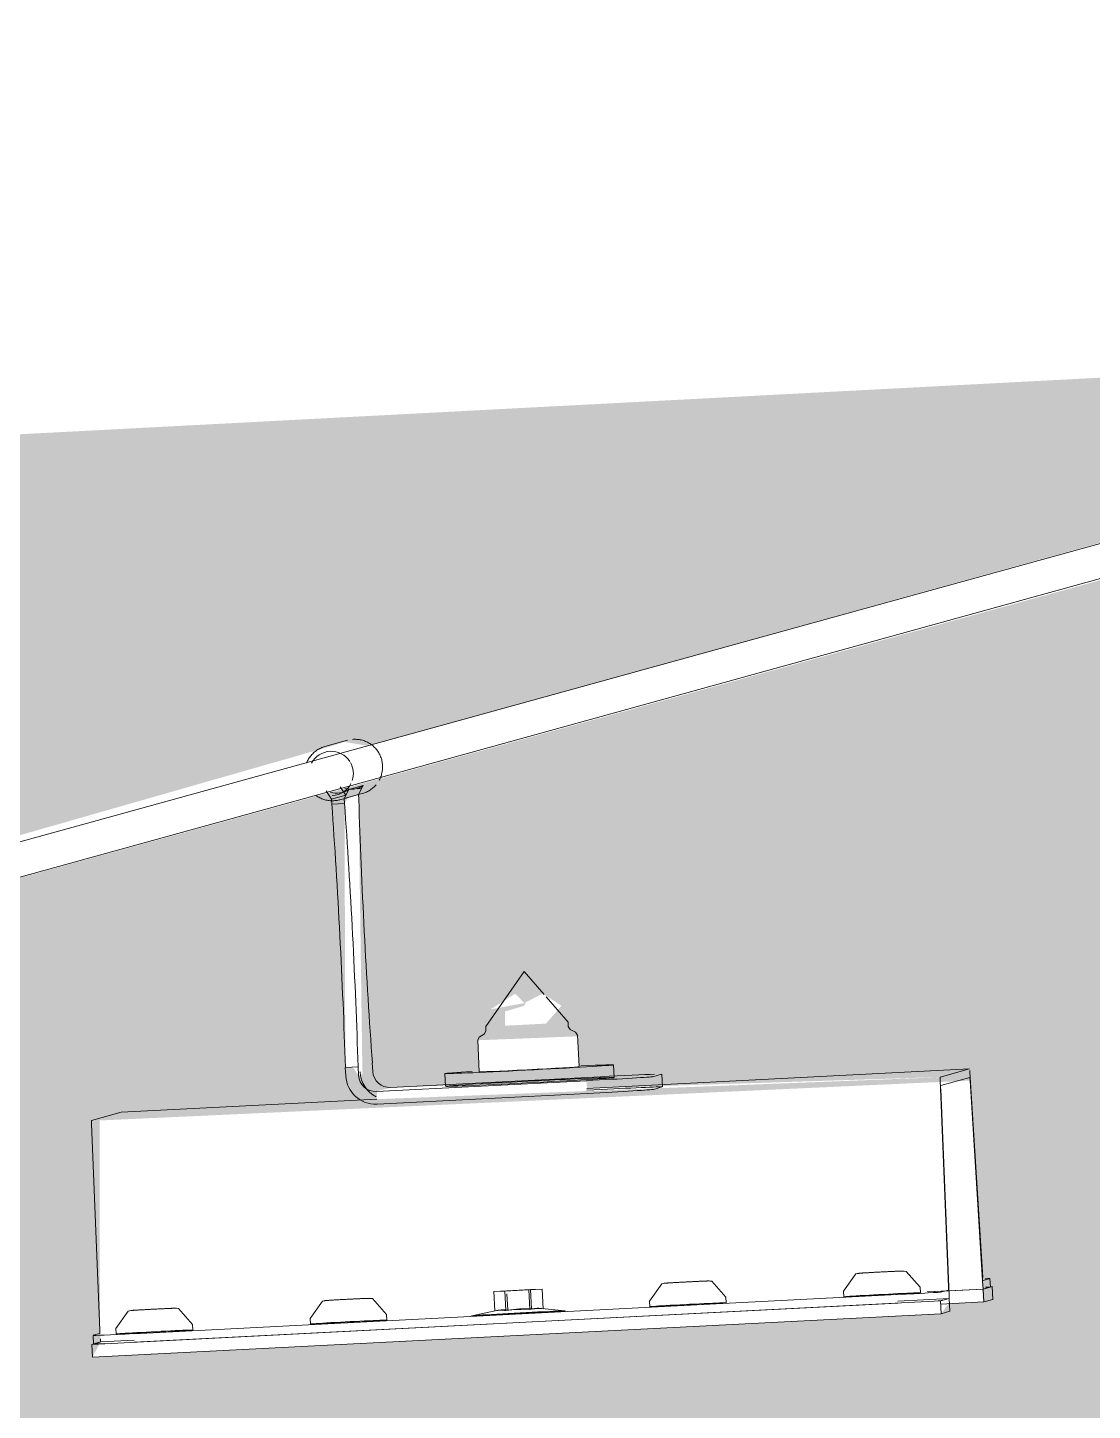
# Model space of a CAD drawing. Header units: millimetres. Extents: x 4237772 to 4686020, y -673 to 29459.
# Drawn here: x 4295633.2 to 4295883.5, y 11027.4 to 11352.6 of the extents above; entities that cross this region are included whole.
import ezdxf

# ---------------------------------------------------------------- set-up
doc = ezdxf.new("R2010")
doc.units = ezdxf.units.MM
for name, color, linetype, lineweight in [('A-ROOF-PATT', 132, 'Continuous', 5), ('A-WALL-PATT', 111, 'Continuous', 5), ('Q-SPCQ', 91, 'Continuous', 5)]:
    doc.layers.add(name, color=color, linetype=linetype, lineweight=lineweight)

# ---------------------------------------------------------------- blocks, each defined once
blk = doc.blocks.new('Static Line_Sayfa_Metal Deck_Pan Mount - Up to 15 _ pitch - Max 2 Users-1848369-SECTION - GRIDS C4-C5')
at = {"layer": 'Q-SPCQ'}
for p, q in [((4295948.37, 11248.74), (4293287.07, 10513.51)), ((4293289.2, 10505.8), (4295950.5, 11241.03)), ((4295708.39, 11185.04), (4295703.07, 11183.57)), ((4295709.79, 11185.26), (4295709.53, 11185.24)), ((4295703.32, 11173.17), (4295704.61, 11171.18)), ((4295707.97, 11172.1), (4295706.68, 11174.1)), ((4295707.61, 11171.33), (4295708.69, 11173.45)), ((4295708.69, 11173.45), (4295712.04, 11174.37)), ((4295712.04, 11174.37), (4295710.96, 11172.26)), ((4295704.61, 11171.18), (4295707.97, 11172.1)), ((4295704.61, 11171.18), (4295704.67, 11170.01)), ((4295704.67, 11170.01), (4295707.67, 11170.16)), ((4295706.53, 11171.04), (4295711.85, 11172.51)), ((4295707.61, 11171.33), (4295710.96, 11172.26)), ((4295707.67, 11170.16), (4295707.61, 11171.33)), ((4295710.96, 11172.26), (4295711.02, 11171.09)), ((4295740.87, 11117.75), (4295749.92, 11130.64)), ((4295754.62, 11125.23), (4295749.92, 11130.64)), ((4295760.25, 11118.74), (4295755.1, 11124.68)), ((4295760.3, 11117.72), (4295760.25, 11118.74)), ((4295738.99, 11114.48), (4295739.37, 11115.22)), ((4295740.55, 11115.99), (4295739.37, 11115.22)), ((4295740.93, 11116.72), (4295740.55, 11115.99)), ((4295740.87, 11117.75), (4295740.93, 11116.72)), ((4295760.3, 11117.72), (4295760.75, 11117.03)), ((4295762.01, 11116.39), (4295760.75, 11117.03)), ((4295762.46, 11115.69), (4295762.01, 11116.39)), ((4295762.84, 11108.28), (4295762.46, 11115.69)), ((4295738.99, 11114.48), (4295739.37, 11107.07)), ((4295710.86, 11108.24), (4295707.86, 11108.09)), ((4295707.86, 11108.09), (4295707.97, 11106.09)), ((4295710.96, 11106.25), (4295710.86, 11108.24)), ((4295714.21, 11109.17), (4295714.32, 11107.17)), ((4295771.11, 11105.7), (4295770.95, 11108.7)), ((4295764.55, 11104.98), (4295715.16, 11102.46)), ((4295718.51, 11103.38), (4295767.9, 11105.91)), ((4295731.26, 11106.65), (4295731.41, 11103.66)), ((4295854.67, 11107.75), (4295764.64, 11103.14)), ((4295780.14, 11105.92), (4295782.24, 11106.5)), ((4295782.41, 11103.51), (4295782.25, 11106.51)), ((4295854.67, 11107.75), (4295847.72, 11105.83)), ((4295847.72, 11105.07), (4295849.69, 11056.49)), ((4295847.89, 11103.85), (4295854.71, 11105.73)), ((4295857.77, 11058.72), (4295854.75, 11107.01)), ((4295854.79, 11105), (4295857.81, 11056.71)), ((4295715.31, 11099.46), (4295764.7, 11101.99)), ((4295768.06, 11102.91), (4295764.66, 11102.74)), ((4295780.3, 11102.93), (4295782.4, 11103.51)), ((4295849.86, 11054.51), (4295847.88, 11103.09)), ((4295715.25, 11100.62), (4295655.11, 11097.54)), ((4295648.16, 11095.62), (4295655.11, 11097.54)), ((4295650.13, 11046.28), (4295648.16, 11094.86)), ((4295751.01, 11055.77), (4295754.11, 11055.97)), ((4295754.11, 11055.97), (4295751.42, 11055.88)), ((4295754.11, 11055.97), (4295754.35, 11051.36)), ((4295843.08, 11055.09), (4295843.01, 11056.4)), ((4295844.89, 11055.3), (4295857.89, 11055.97)), ((4295859.43, 11058.42), (4295857.85, 11057.98)), ((4295859.95, 11056.54), (4295857.85, 11055.96)), ((4295857.89, 11055.97), (4295859.53, 11056.42)), ((4295859.54, 11056.43), (4295859.44, 11058.43)), ((4295860.1, 11053.54), (4295859.95, 11056.54)), ((4295648.23, 11042.97), (4295847.79, 11053.18)), ((4295658.11, 11045.48), (4295837.71, 11054.67)), ((4295745.81, 11055.59), (4295742.82, 11055.39)), ((4295742.82, 11055.39), (4295745.4, 11055.48)), ((4295743.05, 11050.85), (4295742.82, 11055.39)), ((4295745.4, 11055.48), (4295751.01, 11055.77)), ((4295745.4, 11055.48), (4295745.64, 11050.92)), ((4295751.42, 11055.88), (4295745.81, 11055.59)), ((4295745.84, 11054.85), (4295746.04, 11051.03)), ((4295751.01, 11055.77), (4295751.25, 11051.19)), ((4295751.42, 11055.88), (4295751.65, 11051.3)), ((4295779.39, 11053.14), (4295779.46, 11051.83)), ((4295797.44, 11052.75), (4295797.37, 11054.07)), ((4295825.03, 11055.47), (4295825.1, 11054.16)), ((4295849.89, 11053.76), (4295837.79, 11053.14)), ((4295857.85, 11055.96), (4295844.7, 11055.29)), ((4295849.89, 11053.76), (4295847.79, 11053.18)), ((4295847.79, 11053.18), (4295847.95, 11050.18)), ((4295847.83, 11052.44), (4295858.01, 11052.96)), ((4295849.69, 11055.73), (4295848.11, 11055.29)), ((4295848.21, 11053.3), (4295849.85, 11053.75)), ((4295850.04, 11050.76), (4295849.89, 11053.76)), ((4295857.85, 11055.96), (4295858.01, 11052.96)), ((4295858.01, 11052.96), (4295860.1, 11053.54)), ((4295648.39, 11039.98), (4295847.95, 11050.18)), ((4295658.21, 11043.48), (4295837.81, 11052.67)), ((4295717.61, 11048.67), (4295717.55, 11049.98)), ((4295743.1, 11050.86), (4295737.57, 11049.69)), ((4295746.09, 11050.17), (4295743.1, 11049.97)), ((4295743.1, 11049.97), (4295745.68, 11050.06)), ((4295745.68, 11050.06), (4295751.29, 11050.34)), ((4295751.7, 11050.45), (4295746.09, 11050.17)), ((4295751.29, 11050.34), (4295754.39, 11050.55)), ((4295754.39, 11050.55), (4295751.7, 11050.45)), ((4295759.5, 11050.82), (4295754.05, 11051.4)), ((4295847.95, 11050.18), (4295850.04, 11050.76)), ((4295653.93, 11046.72), (4295654, 11045.41)), ((4295671.98, 11046.34), (4295671.91, 11047.65)), ((4295699.57, 11049.06), (4295699.64, 11047.74)), ((4295648.23, 11042.97), (4295650.33, 11043.55)), ((4295648.39, 11039.98), (4295648.23, 11042.97)), ((4295648.54, 11045.08), (4295648.64, 11043.08)), ((4295648.55, 11045.09), (4295650.13, 11045.52)), ((4295650.3, 11043.54), (4295648.65, 11043.09)), ((4295658.19, 11043.95), (4295650.33, 11043.55))]:
    blk.add_line(p, q, dxfattribs=at)
at = {"layer": 'Q-SPCQ', "flags": 128}
for points in [[(4295703.07, 11183.57), (4295702.82, 11183.49), (4295702.58, 11183.41), (4295702.33, 11183.31), (4295702.09, 11183.21), (4295701.86, 11183.1), (4295701.63, 11182.97), (4295701.4, 11182.84), (4295701.18, 11182.7), (4295700.97, 11182.55), (4295700.76, 11182.4), (4295700.56, 11182.23), (4295700.37, 11182.06), (4295700.18, 11181.88), (4295700, 11181.69), (4295699.83, 11181.49), (4295699.67, 11181.29), (4295699.51, 11181.08), (4295699.36, 11180.87), (4295699.23, 11180.65), (4295699.1, 11180.42), (4295698.98, 11180.19), (4295698.87, 11179.95), (4295698.76, 11179.72)], [(4295715.82, 11175.65), (4295715.94, 11175.88), (4295716.06, 11176.12), (4295716.16, 11176.36), (4295716.25, 11176.6), (4295716.33, 11176.85), (4295716.4, 11177.1), (4295716.46, 11177.35), (4295716.52, 11177.6), (4295716.56, 11177.86), (4295716.59, 11178.12), (4295716.61, 11178.38), (4295716.62, 11178.64), (4295716.62, 11178.9), (4295716.61, 11179.15), (4295716.59, 11179.41), (4295716.56, 11179.67), (4295716.52, 11179.93), (4295716.47, 11180.18), (4295716.41, 11180.43), (4295716.33, 11180.68), (4295716.25, 11180.93), (4295716.16, 11181.17), (4295716.06, 11181.41), (4295715.95, 11181.65), (4295715.83, 11181.88), (4295715.7, 11182.1), (4295715.57, 11182.32), (4295715.42, 11182.54), (4295715.26, 11182.75), (4295715.1, 11182.95), (4295714.93, 11183.15), (4295714.75, 11183.33), (4295714.57, 11183.52), (4295714.37, 11183.69), (4295714.17, 11183.85), (4295713.97, 11184.01), (4295713.75, 11184.16), (4295713.53, 11184.3), (4295713.31, 11184.44), (4295713.08, 11184.56), (4295712.85, 11184.67), (4295712.61, 11184.78), (4295712.37, 11184.87), (4295712.12, 11184.96), (4295711.87, 11185.03), (4295711.62, 11185.1), (4295711.36, 11185.15), (4295711.11, 11185.2), (4295710.85, 11185.23), (4295710.59, 11185.25), (4295710.33, 11185.27), (4295710.07, 11185.27), (4295709.81, 11185.26), (4295709.79, 11185.26)], [(4295711.85, 11172.51), (4295712.1, 11172.58), (4295712.35, 11172.66), (4295712.59, 11172.76), (4295712.83, 11172.86), (4295713.06, 11172.97), (4295713.29, 11173.1), (4295713.52, 11173.23), (4295713.74, 11173.37), (4295713.95, 11173.52), (4295714.16, 11173.68), (4295714.36, 11173.84), (4295714.55, 11174.02), (4295714.74, 11174.2), (4295714.92, 11174.39), (4295715.09, 11174.58)], [(4295700.96, 11172.06), (4295701.17, 11171.91), (4295701.39, 11171.77), (4295701.61, 11171.64), (4295701.84, 11171.51), (4295702.07, 11171.4), (4295702.31, 11171.3), (4295702.55, 11171.2), (4295702.8, 11171.12), (4295703.05, 11171.04), (4295703.3, 11170.98), (4295703.56, 11170.92), (4295703.81, 11170.88), (4295704.07, 11170.84), (4295704.33, 11170.82), (4295704.59, 11170.8), (4295704.85, 11170.8), (4295705.11, 11170.81), (4295705.13, 11170.81)], [(4295705.13, 11170.81), (4295705.39, 11170.83), (4295705.65, 11170.86), (4295705.91, 11170.9), (4295706.16, 11170.95), (4295706.42, 11171.01), (4295706.53, 11171.04)], [(4295825.03, 11055.47), (4295827.92, 11059.53), (4295827.97, 11059.55)], [(4295843.01, 11056.4), (4295839.72, 11060.14), (4295839.25, 11060.2), (4295839.08, 11060.2), (4295838.97, 11060.21), (4295838.89, 11060.21), (4295838.81, 11060.21), (4295838.74, 11060.2), (4295838.66, 11060.2), (4295838.58, 11060.2), (4295838.49, 11060.2), (4295838.4, 11060.2), (4295838.31, 11060.19), (4295838.21, 11060.19), (4295838.1, 11060.19), (4295837.98, 11060.18), (4295837.86, 11060.18), (4295837.74, 11060.17), (4295837.6, 11060.17), (4295837.47, 11060.16), (4295837.32, 11060.15), (4295837.17, 11060.15), (4295837.02, 11060.14), (4295836.86, 11060.13), (4295836.7, 11060.13), (4295836.53, 11060.12), (4295836.36, 11060.11), (4295836.18, 11060.1), (4295836, 11060.09), (4295835.82, 11060.09), (4295835.63, 11060.08), (4295835.44, 11060.07), (4295835.25, 11060.06), (4295835.06, 11060.05), (4295834.86, 11060.04), (4295834.67, 11060.03), (4295834.47, 11060.02), (4295834.27, 11060.01), (4295834.07, 11060), (4295833.87, 11059.99), (4295833.66, 11059.98), (4295833.46, 11059.97), (4295833.26, 11059.96), (4295833.06, 11059.95), (4295832.87, 11059.94), (4295832.67, 11059.93), (4295832.47, 11059.92), (4295832.28, 11059.91), (4295832.09, 11059.9), (4295831.9, 11059.88), (4295831.72, 11059.87), (4295831.54, 11059.86), (4295831.36, 11059.85), (4295831.19, 11059.84), (4295831.02, 11059.83), (4295830.85, 11059.82), (4295830.69, 11059.82), (4295830.53, 11059.81), (4295830.38, 11059.8), (4295830.23, 11059.79), (4295830.09, 11059.78), (4295829.96, 11059.77), (4295829.83, 11059.76), (4295829.71, 11059.76), (4295829.59, 11059.75), (4295829.48, 11059.74), (4295829.37, 11059.73), (4295829.27, 11059.73), (4295829.18, 11059.72), (4295829.09, 11059.71), (4295829.01, 11059.71), (4295828.93, 11059.7), (4295828.86, 11059.69), (4295828.78, 11059.69), (4295828.7, 11059.68), (4295828.61, 11059.67), (4295828.49, 11059.65), (4295828.24, 11059.61), (4295827.97, 11059.55)], [(4295779.39, 11053.14), (4295782.28, 11057.2), (4295782.33, 11057.21)], [(4295797.37, 11054.07), (4295794.08, 11057.8), (4295793.61, 11057.86), (4295793.44, 11057.87), (4295793.33, 11057.87), (4295793.25, 11057.87), (4295793.17, 11057.87), (4295793.1, 11057.87), (4295793.02, 11057.87), (4295792.94, 11057.87), (4295792.86, 11057.86), (4295792.77, 11057.86), (4295792.67, 11057.86), (4295792.57, 11057.85), (4295792.46, 11057.85), (4295792.34, 11057.85), (4295792.22, 11057.84), (4295792.1, 11057.84), (4295791.97, 11057.83), (4295791.83, 11057.83), (4295791.68, 11057.82), (4295791.54, 11057.81), (4295791.38, 11057.81), (4295791.22, 11057.8), (4295791.06, 11057.79), (4295790.89, 11057.78), (4295790.72, 11057.78), (4295790.54, 11057.77), (4295790.36, 11057.76), (4295790.18, 11057.75), (4295789.99, 11057.74), (4295789.81, 11057.73), (4295789.61, 11057.72), (4295789.42, 11057.71), (4295789.22, 11057.71), (4295789.03, 11057.7), (4295788.83, 11057.69), (4295788.63, 11057.68), (4295788.43, 11057.67), (4295788.23, 11057.65), (4295788.03, 11057.64), (4295787.83, 11057.63), (4295787.63, 11057.62), (4295787.43, 11057.61), (4295787.23, 11057.6), (4295787.03, 11057.59), (4295786.84, 11057.58), (4295786.64, 11057.57), (4295786.45, 11057.56), (4295786.27, 11057.55), (4295786.08, 11057.54), (4295785.9, 11057.53), (4295785.72, 11057.52), (4295785.55, 11057.51), (4295785.38, 11057.5), (4295785.21, 11057.49), (4295785.05, 11057.48), (4295784.89, 11057.47), (4295784.74, 11057.46), (4295784.6, 11057.45), (4295784.46, 11057.45), (4295784.32, 11057.44), (4295784.19, 11057.43), (4295784.07, 11057.42), (4295783.95, 11057.41), (4295783.84, 11057.41), (4295783.73, 11057.4), (4295783.63, 11057.39), (4295783.54, 11057.38), (4295783.45, 11057.38), (4295783.37, 11057.37), (4295783.29, 11057.37), (4295783.22, 11057.36), (4295783.14, 11057.35), (4295783.07, 11057.35), (4295782.98, 11057.34), (4295782.85, 11057.32), (4295782.6, 11057.27), (4295782.33, 11057.21)], [(4295699.57, 11049.06), (4295702.46, 11053.11), (4295702.51, 11053.13)], [(4295717.55, 11049.98), (4295714.26, 11053.72), (4295713.79, 11053.78), (4295713.61, 11053.79), (4295713.51, 11053.79), (4295713.42, 11053.79), (4295713.35, 11053.79), (4295713.27, 11053.79), (4295713.2, 11053.79), (4295713.12, 11053.78), (4295713.03, 11053.78), (4295712.94, 11053.78), (4295712.85, 11053.77), (4295712.74, 11053.77), (4295712.63, 11053.77), (4295712.52, 11053.76), (4295712.4, 11053.76), (4295712.27, 11053.75), (4295712.14, 11053.75), (4295712, 11053.74), (4295711.86, 11053.74), (4295711.71, 11053.73), (4295711.56, 11053.72), (4295711.4, 11053.72), (4295711.24, 11053.71), (4295711.07, 11053.7), (4295710.9, 11053.69), (4295710.72, 11053.69), (4295710.54, 11053.68), (4295710.36, 11053.67), (4295710.17, 11053.66), (4295709.98, 11053.65), (4295709.79, 11053.64), (4295709.6, 11053.63), (4295709.4, 11053.62), (4295709.2, 11053.61), (4295709, 11053.6), (4295708.8, 11053.59), (4295708.6, 11053.58), (4295708.4, 11053.57), (4295708.2, 11053.56), (4295708, 11053.55), (4295707.8, 11053.54), (4295707.6, 11053.53), (4295707.4, 11053.52), (4295707.21, 11053.51), (4295707.01, 11053.5), (4295706.82, 11053.49), (4295706.63, 11053.48), (4295706.44, 11053.47), (4295706.26, 11053.46), (4295706.08, 11053.45), (4295705.9, 11053.44), (4295705.72, 11053.43), (4295705.55, 11053.42), (4295705.39, 11053.41), (4295705.23, 11053.4), (4295705.07, 11053.39), (4295704.92, 11053.38), (4295704.77, 11053.37), (4295704.63, 11053.36), (4295704.5, 11053.35), (4295704.37, 11053.35), (4295704.24, 11053.34), (4295704.13, 11053.33), (4295704.02, 11053.32), (4295703.91, 11053.32), (4295703.81, 11053.31), (4295703.72, 11053.3), (4295703.63, 11053.3), (4295703.55, 11053.29), (4295703.47, 11053.28), (4295703.39, 11053.28), (4295703.32, 11053.27), (4295703.24, 11053.26), (4295703.15, 11053.25), (4295703.02, 11053.24), (4295702.77, 11053.19), (4295702.51, 11053.13)], [(4295653.93, 11046.72), (4295656.82, 11050.78), (4295656.87, 11050.79)], [(4295671.91, 11047.65), (4295668.62, 11051.39), (4295668.15, 11051.44), (4295667.98, 11051.45), (4295667.87, 11051.45), (4295667.79, 11051.45), (4295667.71, 11051.45), (4295667.64, 11051.45), (4295667.56, 11051.45), (4295667.48, 11051.45), (4295667.39, 11051.45), (4295667.3, 11051.44), (4295667.21, 11051.44), (4295667.1, 11051.44), (4295667, 11051.43), (4295666.88, 11051.43), (4295666.76, 11051.42), (4295666.64, 11051.42), (4295666.5, 11051.41), (4295666.37, 11051.41), (4295666.22, 11051.4), (4295666.07, 11051.4), (4295665.92, 11051.39), (4295665.76, 11051.38), (4295665.6, 11051.37), (4295665.43, 11051.37), (4295665.26, 11051.36), (4295665.08, 11051.35), (4295664.9, 11051.34), (4295664.72, 11051.33), (4295664.53, 11051.33), (4295664.34, 11051.32), (4295664.15, 11051.31), (4295663.96, 11051.3), (4295663.76, 11051.29), (4295663.56, 11051.28), (4295663.37, 11051.27), (4295663.17, 11051.26), (4295662.97, 11051.25), (4295662.77, 11051.24), (4295662.56, 11051.23), (4295662.36, 11051.22), (4295662.16, 11051.21), (4295661.96, 11051.2), (4295661.77, 11051.19), (4295661.57, 11051.17), (4295661.37, 11051.16), (4295661.18, 11051.15), (4295660.99, 11051.14), (4295660.8, 11051.13), (4295660.62, 11051.12), (4295660.44, 11051.11), (4295660.26, 11051.1), (4295660.09, 11051.09), (4295659.92, 11051.08), (4295659.75, 11051.07), (4295659.59, 11051.06), (4295659.43, 11051.05), (4295659.28, 11051.05), (4295659.13, 11051.04), (4295658.99, 11051.03), (4295658.86, 11051.02), (4295658.73, 11051.01), (4295658.61, 11051), (4295658.49, 11051), (4295658.38, 11050.99), (4295658.27, 11050.98), (4295658.17, 11050.97), (4295658.08, 11050.97), (4295657.99, 11050.96), (4295657.91, 11050.95), (4295657.83, 11050.95), (4295657.76, 11050.94), (4295657.68, 11050.94), (4295657.6, 11050.93), (4295657.51, 11050.92), (4295657.39, 11050.9), (4295657.13, 11050.86), (4295656.87, 11050.79)]]:
    blk.add_lwpolyline(points, dxfattribs=at)
at = {"layer": 'Q-SPCQ'}
for centre, major_axis, ratio, start_param, end_param in [((4295704.53, 11177.23), (-1.39, 5.03), 0.999054, 6.064948, 7.101546), ((4295704.53, 11177.23), (-1.39, 5.03), 0.999054, 5.01775, 6.064948), ((4295704.53, 11177.23), (-1.39, 5.03), 0.999054, 4.127203, 4.960242), ((4295705.77, 11177.91), (-1.42, 5.14), 0.999054, 2.606455, 3.451522), ((4295704.53, 11177.23), (-1.39, 5.03), 0.999054, 2.923355, 3.970553), ((4295709.12, 11178.84), (-1.42, 5.14), 0.999054, 2.606455, 3.451522), ((4295710.4, 11178.85), (-1.39, 5.03), 0.999054, 2.923355, 3.141593), ((4295703.64, 11138.32), (-3.58, 69.91), 0.042464, 4.263032, 5.180598), ((4295706.63, 11138.48), (-3.58, 69.91), 0.042464, 4.263032, 5.180598), ((4295715.25, 11140.86), (-3.58, 69.91), 0.042464, 1.121439, 2.039005), ((4295751.1, 11107.68), (19.85, 1.02), 0.009417, 3.099114, 6.240706), ((4295751.1, 11107.68), (11.73, 0.6), 0.009417, 3.099114, 6.240706), ((4295751.1, 11107.68), (19.85, 1.02), 0.009417, 6.240706, 7.195383), ((4295714.95, 11106.45), (-1.86, 6.75), 0.999054, 1.352559, 2.923355), ((4295714.95, 11106.45), (-1.07, 3.86), 0.999054, 1.352559, 2.923355), ((4295718.31, 11107.38), (-1.86, 6.75), 0.999054, 1.352559, 2.399756), ((4295718.31, 11107.38), (-1.07, 3.86), 0.999054, 1.352559, 2.923355), ((4295751.26, 11104.68), (19.85, 1.02), 0.009417, 3.099114, 6.240706), ((4295751.1, 11107.68), (19.85, 1.02), 0.009417, 2.313715, 3.099114), ((4295751.26, 11104.68), (19.85, 1.02), 0.009417, 6.240706, 9.382299), ((4295765.18, 11105.16), (14.98, 0.77), 0.009417, 4.66991, 6.240706), ((4295767.27, 11105.74), (14.98, 0.77), 0.009417, 0.48112, 1.528317), ((4295847.77, 11104.83), (-0.051, 0.999), 0.042464, 0.009426, 1.328063), ((4295854.76, 11104.74), (-0.051, 0.999), 0.042464, 4.973974, 6.283185), ((4295854.72, 11106.75), (-0.051, 0.999), 0.042464, 4.973974, 5.41352), ((4295765.33, 11102.16), (14.98, 0.77), 0.009417, 4.66991, 6.240706), ((4295767.43, 11102.74), (14.98, 0.77), 0.009417, 6.240706, 7.811503), ((4295847.94, 11102.85), (-0.051, 0.999), 0.042464, 0.009426, 0.229199), ((4295648.21, 11094.62), (-0.051, 0.999), 0.042464, 0.229199, 1.328063), ((4295849.64, 11056.73), (-0.051, 0.999), 0.042464, 3.370791, 4.469655), ((4295857.83, 11056.97), (-0.051, 0.999), 0.042464, 1.832382, 2.931246), ((4295857.8, 11058.98), (-0.051, 0.999), 0.042464, 2.931246, 3.141593), ((4295849.45, 11057.91), (9.99, 0.51), 0.009417, 6.240706, 6.764305), ((4295849.55, 11055.91), (9.99, 0.51), 0.009417, 6.240706, 6.764305), ((4295788.45, 11052.29), (8.99, 0.46), 0.009417, 3.099114, 6.240706), ((4295788.45, 11052.29), (8.99, 0.46), 0.009417, 6.240706, 9.382299), ((4295834.09, 11054.62), (8.99, 0.46), 0.009417, 3.099114, 6.240706), ((4295834.09, 11054.62), (8.99, 0.46), 0.009417, 6.240706, 9.382299), ((4295838.13, 11054.78), (9.99, 0.51), 0.009417, 4.66991, 6.240706), ((4295838.23, 11052.79), (9.99, 0.51), 0.009417, 5.455308, 6.240706), ((4295849.8, 11054.75), (-0.051, 0.999), 0.042464, 3.151019, 4.469655), ((4295748.54, 11050.25), (10.99, 0.57), 0.009417, 3.099114, 6.240706), ((4295748.54, 11050.25), (10.99, 0.57), 0.009417, 6.240706, 9.382299), ((4295650.08, 11046.52), (-0.051, 0.999), 0.042464, 3.370791, 4.469655), ((4295662.99, 11045.87), (8.99, 0.46), 0.009417, 3.099114, 6.240706), ((4295662.99, 11045.87), (8.99, 0.46), 0.009417, 6.240706, 9.382299), ((4295708.63, 11048.21), (8.99, 0.46), 0.009417, 3.099114, 6.240706), ((4295708.63, 11048.21), (8.99, 0.46), 0.009417, 6.240706, 9.382299), ((4295658.53, 11045.6), (9.99, 0.51), 0.009417, 3.099114, 4.66991), ((4295658.63, 11043.6), (9.99, 0.51), 0.009417, 3.099114, 3.884512), ((4295650.24, 11044.54), (-0.051, 0.999), 0.042464, 3.151019, 4.469655)]:
    blk.add_ellipse(centre, major_axis=major_axis, ratio=ratio, start_param=start_param, end_param=end_param, dxfattribs=at)
for points in [[(4295743.05, 11050.85), (4295743.55, 11050.96), (4295744.54, 11051.1), (4295745.54, 11051.08), (4295746.04, 11051.03)], [(4295745.64, 11050.92), (4295745.2, 11050.99), (4295744.34, 11051.05), (4295743.48, 11050.94), (4295743.05, 11050.85)], [(4295751.25, 11051.19), (4295750.31, 11051.22), (4295748.43, 11051.21), (4295746.57, 11051.05), (4295745.64, 11050.92)], [(4295746.04, 11051.03), (4295746.97, 11051.16), (4295748.84, 11051.33), (4295750.71, 11051.33), (4295751.65, 11051.3)], [(4295754.35, 11051.36), (4295753.83, 11051.41), (4295752.79, 11051.43), (4295751.76, 11051.29), (4295751.25, 11051.19)], [(4295751.65, 11051.3), (4295752.1, 11051.39), (4295752.99, 11051.48), (4295753.9, 11051.43), (4295754.35, 11051.36)]]:
    blk.add_open_spline(points, degree=3, dxfattribs=at)

msp = doc.modelspace()

# ---------------------------------------------------------------- hatches: boundary and pattern name
at = {"layer": 'A-ROOF-PATT'}
h = msp.add_hatch(dxfattribs=at)
h.set_pattern_fill('FP_9', color=256, style=0, pattern_type=2)
h.set_pattern_definition([(3.05, (11919.841, -226018.123), (-59.9198678984, -0.0001809275), [])])
h.paths.add_polyline_path([(4278255.68, 9462.05), (4304897.93, 10866.67), (4309082.25, 11183.02), (4312463.32, 11362.94), (4312463.32, 11371.18), (4307185.57, 11099.1), (4306080.21, 11191.54), (4305617.63, 11216.95), (4305509.43, 11211.19), (4305509.43, 11207.58), (4305370.15, 11202.35), (4305322.96, 11202.56), (4305322.96, 11253.77), (4305239.45, 11237.89), (4305233.47, 11233.29), (4305214.31, 11227.35), (4305195.68, 11226.59), (4305108.64, 11228.29), (4305090.65, 11237.89), (4305085.9, 11241.77), (4305077.26, 11254.33), (4305070.89, 11267.69), (4304908.71, 11237.89), (4304902.73, 11233.29), (4304883.58, 11227.35), (4304864.94, 11226.59), (4304777.9, 11228.29), (4304759.91, 11237.89), (4304755.16, 11241.77), (4304747.5, 11251.97), (4304741.64, 11271.56), (4304742.07, 11284.9), (4304743.01, 11290.33), (4304747.65, 11301.59), (4304755.57, 11311.94), (4304766.15, 11320), (4304777.9, 11324.88), (4304790.79, 11326.59), (4304842.4, 11328.79), (4305029.77, 11361.95), (4305029.77, 11503.7), (4300245.6, 11502.07), (4296195.35, 11286.53), (4296200.11, 11243.19), (4296189.61, 11242.7), (4296187.08, 11286.09), (4293584.51, 11149.87), (4293563.14, 11149.13), (4293330.85, 11136.75), (4278258.28, 9462.34)])
h.paths.add_polyline_path([(4292935.79, 10300.91), (4292935.63, 10306.94), (4292958.77, 10313.3), (4292980.53, 10316.43), (4292996.51, 10360.76), (4293017.04, 10366.43), (4293161.46, 10373.82), (4293182.23, 10324.73), (4293225.03, 10326.92), (4293225.03, 10323.88), (4293219.79, 10321.44), (4293219.89, 10319.42), (4293202.08, 10316.74), (4293202.2, 10314.53), (4293157.3, 10312.24), (4293155.83, 10318.34), (4293136.37, 10364.32), (4293017.33, 10357.15), (4293001.43, 10311.97), (4292998.28, 10310.11), (4292996.14, 10307.98), (4292980.57, 10305.41), (4292980.53, 10303.19), (4292978.28, 10303.08)])
h.paths.add_polyline_path([(4293052.75, 10369.96), (4293066.43, 10374.31), (4293066.01, 10382.53), (4293086.92, 10383.11), (4293087.47, 10372.59), (4293066.01, 10370.78)])
h.paths.add_polyline_path([(4293428.42, 10437.46), (4293295.97, 10432.25), (4293296.03, 10434.13), (4293299.23, 10435.01), (4293345.27, 10436.61), (4293345.42, 10434.78), (4293428.43, 10437.46)])
h.paths.add_polyline_path([(4293229.11, 10371.61), (4293231.05, 10375.18), (4293230.86, 10377.44), (4293230.82, 10427.25), (4293435.5, 10436.63), (4293438.52, 10384.58), (4293430.42, 10384.17), (4293428.66, 10381.82), (4293243.98, 10372.37)])
h.paths.add_polyline_path([(4293048.99, 10392.78), (4293044, 10392.53), (4293045.59, 10439.9), (4293050.62, 10439.38), (4293050.58, 10413.73), (4293049.99, 10405.88)])
h.paths.add_polyline_path([(4293049.6, 10372.8), (4293050.58, 10407.95), (4293052.73, 10406.06), (4293053.28, 10373.82), (4293052.75, 10373.67)])
h.paths.add_polyline_path([(4293065.61, 10384.68), (4293070.9, 10390.47), (4293080.55, 10392.1), (4293084.84, 10390.85), (4293084.84, 10386.22), (4293068.39, 10384.81)])
h.paths.add_polyline_path([(4293291.68, 10437.88), (4293289.37, 10439.76), (4293288.58, 10439.72), (4293288.38, 10501.79), (4293290.31, 10503.51), (4293291.68, 10503.89), (4293292.6, 10438.13)])
h.paths.add_polyline_path([(4293670.35, 10504.3), (4293537.9, 10499.09), (4293537.96, 10500.97), (4293541.16, 10501.85), (4293587.2, 10503.45), (4293587.35, 10501.61), (4293670.36, 10504.3)])
h.paths.add_polyline_path([(4293471.03, 10438.44), (4293472.98, 10442.02), (4293472.79, 10444.28), (4293472.74, 10494.09), (4293677.43, 10503.46), (4293680.45, 10451.42), (4293672.35, 10451.01), (4293670.59, 10448.65), (4293491.46, 10439.49)])
h.paths.add_polyline_path([(4293320.1, 10438.71), (4293319.72, 10446.12), (4293343.2, 10446.58), (4293343.55, 10439.91), (4293322.8, 10438.78)])
h.paths.add_polyline_path([(4293322.75, 10453.38), (4293329.75, 10455.8), (4293330.52, 10454.83), (4293322.8, 10453.39)])
h.paths.add_polyline_path([(4293326.09, 10449.53), (4293326.09, 10452.87), (4293330.68, 10454.24), (4293332.49, 10455.8), (4293336.98, 10455.8), (4293339.4, 10454.24), (4293335.77, 10450.03), (4293330.65, 10449.76)])
h.paths.add_polyline_path([(4293533.61, 10504.71), (4293532.96, 10506.68), (4293530.43, 10508.82), (4293530.31, 10568.63), (4293531.32, 10570.09), (4293533.61, 10570.72), (4293534.53, 10504.97)])
h.paths.add_polyline_path([(4293912.28, 10571.13), (4293908.06, 10570.92), (4293779.83, 10565.92), (4293779.89, 10567.8), (4293783.09, 10568.69), (4293829.12, 10570.29), (4293829.28, 10568.45), (4293912.29, 10571.13)])
h.paths.add_polyline_path([(4293712.96, 10505.28), (4293714.9, 10508.86), (4293714.72, 10511.11), (4293714.67, 10560.93), (4293919.36, 10570.3), (4293922.38, 10518.26), (4293738.93, 10506.61)])
h.paths.add_polyline_path([(4293562.03, 10505.54), (4293561.65, 10512.95), (4293585.21, 10511.83), (4293585.48, 10506.74), (4293564.73, 10505.61)])
h.paths.add_polyline_path([(4293287.3, 10505.74), (4293284.33, 10506.97), (4293280.79, 10507.64), (4293280.6, 10511.23), (4293286.91, 10514.54), (4293287.93, 10516.18), (4293293.38, 10515.42), (4293296.29, 10516.05), (4293527.46, 10582.08), (4293527.11, 10582.26), (4293535.3, 10582.26), (4293538.22, 10582.89), (4293771.95, 10647.61), (4293769.04, 10649.1), (4293777.23, 10649.1), (4293780.48, 10649.82), (4294013.88, 10714.44), (4294010.97, 10715.93), (4294019.16, 10715.93), (4294022.41, 10716.66), (4294255.81, 10781.28), (4294252.9, 10782.77), (4294261.09, 10782.77), (4294264.33, 10783.49), (4294497.74, 10848.12), (4294494.83, 10849.61), (4294503.02, 10849.61), (4294506.26, 10850.33), (4294739.67, 10914.96), (4294736.76, 10916.44), (4294744.94, 10916.44), (4294748.19, 10917.17), (4294981.6, 10981.79), (4294978.68, 10983.28), (4294986.87, 10983.28), (4294990.12, 10984), (4295220.82, 11050.01), (4295223.77, 11050.99), (4295228.8, 11050.12), (4295232.05, 11050.84), (4295462.74, 11116.85), (4295465.68, 11117.82), (4295470.73, 11116.96), (4295473.64, 11117.58), (4295704.67, 11183.69), (4295707.61, 11184.66), (4295712.66, 11183.79), (4295715.57, 11184.42), (4295949.22, 11249.18), (4295949.22, 11251.41), (4295954.58, 11250.63), (4295957.6, 11247.06), (4295957.83, 11242.65), (4293291.22, 10507.7), (4293288.97, 10510.45), (4293287.34, 10505.85)])
h.paths.add_polyline_path([(4293564.68, 10520.22), (4293571.68, 10522.64), (4293572.58, 10521.69), (4293569.26, 10521.07)])
h.paths.add_polyline_path([(4293568.01, 10516.37), (4293568.01, 10519.71), (4293572.61, 10521.07), (4293574.41, 10522.64), (4293578.91, 10522.64), (4293581.33, 10521.07), (4293577.69, 10516.86), (4293572.58, 10516.6)])
h.paths.add_polyline_path([(4293775.54, 10571.55), (4293774.88, 10573.52), (4293772.44, 10573.4), (4293772.76, 10627.76), (4293774.26, 10637.21), (4293775.55, 10637.21), (4293776.46, 10571.81)])
h.paths.add_polyline_path([(4294154.21, 10637.97), (4294021.76, 10632.76), (4294021.82, 10634.64), (4294025.02, 10635.52), (4294071.05, 10637.12), (4294071.21, 10635.29), (4294154.21, 10637.97)])
h.paths.add_polyline_path([(4293954.89, 10572.12), (4293956.83, 10575.69), (4293956.64, 10577.95), (4293956.6, 10627.76), (4294161.29, 10637.14), (4294164.31, 10585.1), (4294156.2, 10584.68), (4294154.45, 10582.33), (4293986.4, 10573.73)])
h.paths.add_polyline_path([(4293803.96, 10572.38), (4293803.57, 10579.79), (4293827.06, 10580.25), (4293827.4, 10573.58), (4293806.66, 10572.45)])
h.paths.add_polyline_path([(4293806.61, 10587.06), (4293813.61, 10589.48), (4293814.51, 10588.53), (4293811.19, 10587.91)])
h.paths.add_polyline_path([(4293809.94, 10583.2), (4293809.94, 10586.55), (4293814.53, 10587.91), (4293816.34, 10589.48), (4293820.84, 10589.48), (4293823.26, 10587.91), (4293819.62, 10583.7), (4293814.51, 10583.44)])
h.paths.add_polyline_path([(4294017.46, 10638.39), (4294016.81, 10640.36), (4294014.37, 10640.23), (4294014.17, 10702.3), (4294015.17, 10703.77), (4294017.46, 10704.4), (4294018.39, 10638.64)])
h.paths.add_polyline_path([(4294396.13, 10704.81), (4294263.68, 10699.6), (4294263.74, 10701.48), (4294266.94, 10702.36), (4294313.06, 10702.44), (4294313.13, 10702.13), (4294396.14, 10704.81)])
h.paths.add_polyline_path([(4294196.82, 10638.96), (4294198.76, 10642.53), (4294198.57, 10644.79), (4294198.53, 10694.6), (4294403.22, 10703.97), (4294406.24, 10651.93), (4294233.87, 10640.85)])
h.paths.add_polyline_path([(4294045.88, 10639.22), (4294045.5, 10646.63), (4294068.99, 10647.09), (4294069.33, 10640.42), (4294048.59, 10639.29)])
h.paths.add_polyline_path([(4294048.53, 10653.89), (4294055.54, 10656.31), (4294056.44, 10655.36), (4294053.12, 10654.75)])
h.paths.add_polyline_path([(4294051.87, 10650.04), (4294051.87, 10653.39), (4294056.46, 10654.75), (4294058.27, 10656.31), (4294062.76, 10656.31), (4294065.19, 10654.75), (4294061.55, 10650.54), (4294056.44, 10650.28)])
h.paths.add_polyline_path([(4294259.39, 10705.23), (4294258, 10707.16), (4294256.3, 10707.07), (4294256.1, 10769.14), (4294257.1, 10770.6), (4294259.39, 10771.23), (4294260.31, 10705.48)])
h.paths.add_polyline_path([(4294638.06, 10771.64), (4294505.61, 10766.43), (4294505.67, 10768.31), (4294508.87, 10769.2), (4294554.91, 10770.8), (4294555.06, 10768.96), (4294638.07, 10771.64)])
h.paths.add_polyline_path([(4294438.75, 10705.79), (4294440.69, 10709.37), (4294440.5, 10711.62), (4294440.46, 10761.44), (4294645.14, 10770.81), (4294648.17, 10718.77), (4294481.35, 10707.97)])
h.paths.add_polyline_path([(4294287.81, 10706.06), (4294287.43, 10713.46), (4294310.89, 10714.39), (4294311.26, 10707.25), (4294290.52, 10706.13)])
h.paths.add_polyline_path([(4294290.46, 10720.73), (4294297.46, 10723.15), (4294298.37, 10722.2), (4294295.05, 10721.58)])
h.paths.add_polyline_path([(4294293.8, 10716.88), (4294293.8, 10720.22), (4294298.39, 10721.58), (4294300.2, 10723.15), (4294304.69, 10723.15), (4294307.11, 10721.58), (4294303.48, 10717.37), (4294298.37, 10717.11)])
h.paths.add_polyline_path([(4294501.32, 10772.06), (4294499.93, 10773.99), (4294498.22, 10773.91), (4294498.59, 10827.51), (4294500.05, 10837.72), (4294501.33, 10837.72), (4294502.24, 10772.32)])
h.paths.add_polyline_path([(4294880, 10838.48), (4294875.77, 10838.26), (4294747.54, 10833.27), (4294747.6, 10835.15), (4294750.8, 10836.04), (4294796.84, 10837.64), (4294796.99, 10835.8), (4294880, 10838.48)])
h.paths.add_polyline_path([(4294680.67, 10772.63), (4294682.62, 10776.2), (4294682.43, 10778.46), (4294682.39, 10828.27), (4294887.07, 10837.65), (4294890.09, 10785.61), (4294881.99, 10785.19), (4294880.23, 10782.84), (4294728.82, 10775.09)])
h.paths.add_polyline_path([(4294529.74, 10772.89), (4294529.36, 10780.3), (4294552.84, 10780.76), (4294553.19, 10774.09), (4294532.44, 10772.96)])
h.paths.add_polyline_path([(4294532.39, 10787.57), (4294539.39, 10789.99), (4294540.16, 10789.01), (4294532.44, 10787.58)])
h.paths.add_polyline_path([(4294535.73, 10783.72), (4294535.73, 10787.06), (4294540.32, 10788.42), (4294542.13, 10789.99), (4294546.62, 10789.99), (4294549.04, 10788.42), (4294545.41, 10784.21), (4294540.3, 10783.95)])
h.paths.add_polyline_path([(4294743.25, 10838.9), (4294741.85, 10840.83), (4294740.15, 10840.74), (4294739.95, 10902.81), (4294740.96, 10904.28), (4294743.25, 10904.91), (4294744.17, 10839.15)])
h.paths.add_polyline_path([(4295121.92, 10905.32), (4294989.47, 10900.11), (4294989.53, 10901.99), (4294992.73, 10902.87), (4295038.76, 10904.47), (4295038.92, 10902.64), (4295121.92, 10905.32)])
h.paths.add_polyline_path([(4294922.6, 10839.47), (4294924.54, 10843.04), (4294924.36, 10845.3), (4294924.31, 10895.11), (4295129, 10904.48), (4295132.02, 10852.44), (4294976.29, 10842.21)])
h.paths.add_polyline_path([(4294771.67, 10839.73), (4294771.29, 10847.14), (4294794.75, 10848.06), (4294795.12, 10840.93), (4294774.37, 10839.8)])
h.paths.add_polyline_path([(4294774.32, 10854.41), (4294781.32, 10856.82), (4294782.22, 10855.87), (4294778.9, 10855.26)])
h.paths.add_polyline_path([(4294777.66, 10850.55), (4294777.66, 10853.9), (4294782.25, 10855.26), (4294784.05, 10856.82), (4294788.55, 10856.82), (4294790.97, 10855.26), (4294787.33, 10851.05), (4294782.22, 10850.79)])
h.paths.add_polyline_path([(4294985.18, 10905.74), (4294983.78, 10907.67), (4294982.08, 10907.58), (4294981.88, 10969.65), (4294982.89, 10971.11), (4294985.18, 10971.75), (4294986.1, 10905.99)])
h.paths.add_polyline_path([(4295363.85, 10972.15), (4295231.4, 10966.94), (4295231.46, 10968.83), (4295234.66, 10969.71), (4295280.69, 10971.31), (4295280.85, 10969.47), (4295363.85, 10972.15)])
h.paths.add_polyline_path([(4295164.53, 10906.3), (4295166.47, 10909.88), (4295166.29, 10912.13), (4295166.24, 10961.95), (4295370.93, 10971.32), (4295373.95, 10919.28), (4295223.1, 10909.3)])
h.paths.add_polyline_path([(4295013.6, 10906.57), (4295013.21, 10913.97), (4295036.7, 10914.44), (4295037.04, 10907.77), (4295016.3, 10906.64)])
h.paths.add_polyline_path([(4295016.25, 10921.24), (4295023.25, 10923.66), (4295024.02, 10922.69), (4295016.3, 10921.25)])
h.paths.add_polyline_path([(4295019.58, 10917.39), (4295019.58, 10920.73), (4295024.18, 10922.09), (4295025.98, 10923.66), (4295030.48, 10923.66), (4295032.9, 10922.09), (4295029.26, 10917.88), (4295024.15, 10917.62)])
h.paths.add_polyline_path([(4295227.1, 10972.57), (4295225.71, 10974.5), (4295224.01, 10974.42), (4295224.36, 11028.23), (4295224.81, 11037.95), (4295227.11, 11038.44), (4295228.03, 10972.83)])
h.paths.add_polyline_path([(4295605.77, 11038.99), (4295473.33, 11033.78), (4295473.38, 11035.66), (4295476.58, 11036.55), (4295522.66, 11037.4), (4295522.78, 11036.31), (4295605.78, 11038.99)])
h.paths.add_polyline_path([(4295406.46, 10973.14), (4295408.4, 10976.72), (4295408.21, 10978.97), (4295408.17, 11028.78), (4295612.86, 11038.16), (4295615.88, 10986.12), (4295607.77, 10985.7), (4295606.02, 10983.35), (4295465.03, 10976.14)])
h.paths.add_polyline_path([(4295255.52, 10973.4), (4295255.14, 10980.81), (4295278.6, 10981.74), (4295278.97, 10974.6), (4295258.23, 10973.47)])
h.paths.add_polyline_path([(4295258.18, 10988.08), (4295265.18, 10990.5), (4295266.08, 10989.55), (4295262.76, 10988.93)])
h.paths.add_polyline_path([(4295261.51, 10984.23), (4295261.51, 10987.57), (4295266.1, 10988.93), (4295267.91, 10990.5), (4295272.4, 10990.5), (4295274.83, 10988.93), (4295271.19, 10984.72), (4295266.08, 10984.46)])
h.paths.add_polyline_path([(4295469.03, 11039.41), (4295467.64, 11041.34), (4295465.94, 11041.25), (4295465.74, 11103.32), (4295466.74, 11104.79), (4295469.03, 11105.42), (4295471.24, 11040.02)])
h.paths.add_polyline_path([(4295847.71, 11105.83), (4295843.49, 11105.61), (4295715.25, 11100.62), (4295715.31, 11102.5), (4295718.71, 11103.39), (4295764.55, 11104.98), (4295764.7, 11103.15), (4295847.72, 11105.83)])
h.paths.add_polyline_path([(4295648.39, 11039.98), (4295650.33, 11043.55), (4295650.14, 11045.81), (4295650.1, 11095.62), (4295854.79, 11105), (4295857.81, 11052.95), (4295849.7, 11052.54), (4295847.95, 11050.18), (4295706.96, 11042.97)])
h.paths.add_polyline_path([(4295497.45, 11040.24), (4295497.07, 11047.65), (4295520.53, 11048.58), (4295520.9, 11041.44), (4295500.16, 11040.31)])
h.paths.add_polyline_path([(4295500.1, 11054.92), (4295507.11, 11057.33), (4295508.01, 11056.38), (4295504.69, 11055.77)])
h.paths.add_polyline_path([(4295503.44, 11051.06), (4295503.44, 11054.41), (4295508.03, 11055.77), (4295509.84, 11057.33), (4295514.33, 11057.33), (4295516.75, 11055.77), (4295513.12, 11051.56), (4295508.01, 11051.3)])
h.paths.add_polyline_path([(4295710.96, 11106.25), (4295709.57, 11108.18), (4295707.86, 11108.09), (4295707.67, 11170.16), (4295708.67, 11171.62), (4295710.96, 11172.26), (4295711.88, 11106.5)])
h.paths.add_polyline_path([(4295890.31, 11106.81), (4295892.26, 11110.39), (4295892.07, 11112.64), (4295892.03, 11162.46), (4295957.18, 11167.45), (4295957.24, 11169.34), (4295966.18, 11170.5), (4296006.48, 11171.82), (4296006.63, 11169.98), (4296080.7, 11175.82), (4296103.69, 11182.17), (4296125.6, 11185.31), (4296141.21, 11229.54), (4296162.1, 11235.31), (4296198.07, 11238.91), (4296211.52, 11242.7), (4296213.33, 11251.52), (4296231.93, 11253.05), (4296232.53, 11241.47), (4296244.71, 11241.24), (4296244.97, 11239.55), (4296306.52, 11242.7), (4296327.29, 11193.61), (4296370.1, 11195.8), (4296370.1, 11192.76), (4296364.92, 11189), (4296364.96, 11188.3), (4296347.14, 11185.88), (4296347.26, 11183.41), (4296302.36, 11181.12), (4296300.9, 11187.22), (4296281.44, 11233.2), (4296162.39, 11226.03), (4296146.49, 11180.85), (4296143.41, 11177.67), (4296141.21, 11176.86), (4296125.63, 11174.55), (4296125.6, 11172.07), (4296096.84, 11169.79), (4296099.73, 11119.79), (4295904.91, 11107.56)])
h.paths.add_polyline_path([(4295739.38, 11107.08), (4295739, 11114.48), (4295762.46, 11115.41), (4295762.83, 11108.28), (4295742.08, 11107.15)])
h.paths.add_polyline_path([(4296091.63, 11113.34), (4296091.62, 11113.34), (4296091.62, 11119.38)])
h.paths.add_polyline_path([(4295742.03, 11121.75), (4295747.81, 11125.46), (4295749.94, 11123.22), (4295746.62, 11122.6)])
h.paths.add_polyline_path([(4295745.37, 11117.9), (4295745.37, 11121.24), (4295749.96, 11122.6), (4295750.23, 11123.37), (4295754.26, 11125.46), (4295758.68, 11122.6), (4295755.05, 11118.4), (4295749.94, 11118.13)])
h.paths.add_polyline_path([(4295952.89, 11173.08), (4295950.6, 11174.97), (4295949.79, 11174.93), (4295949.79, 11234.05), (4295951.6, 11238.74), (4295952.93, 11237.89), (4295953.23, 11173.18), (4295952.99, 11173.11)])
h.paths.add_polyline_path([(4295981.31, 11173.91), (4295980.93, 11181.32), (4296004.41, 11181.79), (4296004.76, 11175.11), (4295984.01, 11173.98)])
h.paths.add_polyline_path([(4295983.96, 11188.59), (4295989.35, 11192.7), (4295991.73, 11190.03), (4295984.01, 11188.6)])
h.paths.add_polyline_path([(4295987.3, 11184.74), (4295987.3, 11188.08), (4295991.89, 11189.44), (4295992.16, 11190.21), (4295996.19, 11192.3), (4296000.61, 11189.44), (4295996.98, 11185.23), (4295991.86, 11184.97)])
h.paths.add_polyline_path([(4296210.67, 11253.56), (4296215.39, 11259.5), (4296224.69, 11260.98), (4296229.91, 11258.55), (4296229.91, 11255.1), (4296212.87, 11253.66)])
h.paths.add_polyline_path([(4305155.14, 11326.59), (4305173.14, 11328.79), (4305322.96, 11356.33), (4305322.96, 11503.7), (4305129.39, 11503.7), (4305129.39, 11326.59), (4305153.5, 11326.59)])
at = {"layer": 'A-WALL-PATT'}
h = msp.add_hatch(dxfattribs=at)
h.set_pattern_fill('FP_15', color=256, style=0, pattern_type=2)
h.set_pattern_definition([(90, (4293032.5, 7600), (-5909, 4e-13), [1200, -1200]), (90, (4294214, 7600), (-5909, 4e-13), [1200, -1200]), (90, (4295396, 7600), (-5909, 4e-13), [1200, -1200]), (90, (4294214, 8800), (-5909, 4e-13), [1200, -1200]), (90, (4295396, 8800), (-5909, 4e-13), [1200, -1200]), (180, (4294214.2, 8800), (-3e-13, -2400), [1181.8, -4727.1]), (180, (4295396, 10000), (-3e-13, -2400), [1181.8, -4727.1]), (90, (4295396, 7600), (-5909, 4e-13), [1200, -1200]), (90, (4296578, 7600), (-5909, 4e-13), [1200, -1200]), (90, (4297168.6, 7600), (-5909, 4e-13), [1200, -1200]), (90, (4296578, 8800), (-5909, 4e-13), [1200, -1200]), (90, (4297168.6, 8800), (-5909, 4e-13), [1200, -1200]), (180, (4296577.8, 8800), (-3e-13, -2400), [1181.8, -4727.1]), (180, (4297168.6, 10000), (-3e-13, -2400), [590.9, -5318]), (90, (4292441.6, 7600), (-5909, 4e-13), [1200, -1200]), (90, (4293032.5, 7600), (-5909, 4e-13), [1200, -1200]), (90, (4292441.6, 8800), (-5909, 4e-13), [1200, -1200]), (90, (4293032.5, 8800), (-5909, 4e-13), [1200, -1200]), (180, (4292441.6, 8800), (-3e-13, -2400), [1181.8, -4727.1]), (180, (4293032.5, 10000), (-3e-13, -2400), [590.9, -5318]), (90, (4293032.5, 7600), (-5909, 4e-13), [1200, -1200]), (90, (4291260, 7600), (-5908.8, 4e-13), [1200, -1200])])
h.paths.add_polyline_path([(4293625.75, 11149.79), (4296187.37, 11286.11), (4296187.08, 11296.25), (4296191.86, 11296.49), (4296192.31, 11308.11), (4296195.35, 11286.53), (4300276.36, 11503.7), (4300462.46, 11503.7), (4300460.96, 11652.12), (4300454.14, 11657.43), (4300439.74, 11657.82), (4300373.09, 11657.82), (4300373.09, 11670.52), (4300343.06, 11670.52), (4300343.06, 14899.59), (4299113.11, 15121.63), (4299113.11, 15343.97), (4298403.08, 15345.7), (4298404.31, 15245), (4300325.04, 14899.37), (4300325.04, 11582.42), (4300175.67, 11582.42), (4300175.67, 14775.79), (4298253.72, 15121.63), (4298253.72, 15346.07), (4298146.87, 15346.33), (4298146.87, 15455.96), (4298039.95, 15456.22), (4293698.59, 11220.85)])
h.paths.add_polyline_path([(4300343.06, 15051.9), (4300343.06, 15056.86), (4299992.2, 15121.63), (4299992.2, 15341.81), (4299262.48, 15343.6), (4299263.71, 15245), (4300245.6, 15069.34)])
h.paths.add_polyline_path([(4300343.06, 15209.17), (4300343.06, 15340.95), (4300141.56, 15341.45), (4300142.79, 15245), (4300316.69, 15213.89)])

# ---------------------------------------------------------------- block references
at = {"layer": 'Q-SPCQ'}
msp.add_blockref('Static Line_Sayfa_Metal Deck_Pan Mount - Up to 15 _ pitch - Max 2 Users-1848369-SECTION - GRIDS C4-C5', (0, 0), dxfattribs=at)

doc.saveas('drawing.dxf')
